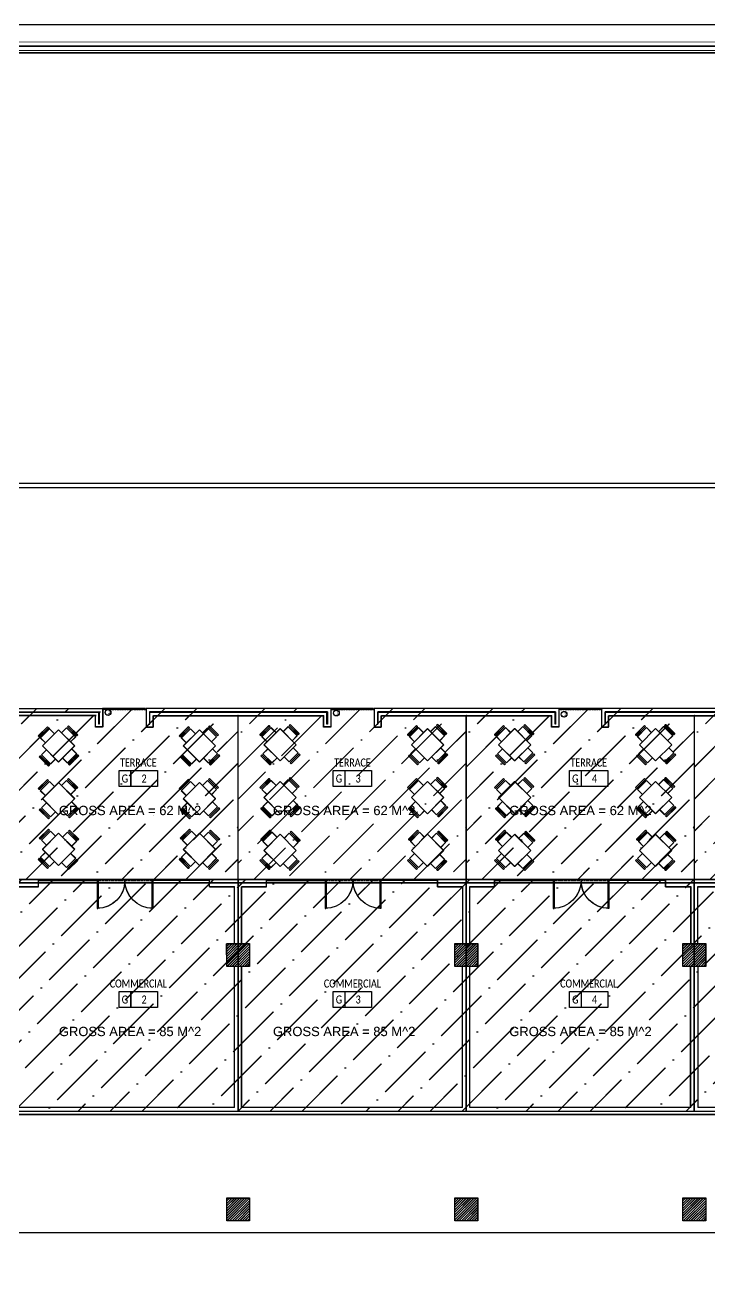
# Model space of a CAD drawing. Header units: inches. Extents: x 4821 to 127877, y 58012 to 433683.
# Drawn here: x 47587 to 71587, y 292006 to 335664 of the extents above; entities that cross this region are included whole.
import ezdxf
from ezdxf.enums import TextEntityAlignment as Align

# ---------------------------------------------------------------- set-up
doc = ezdxf.new("R2010")
doc.units = ezdxf.units.IN
doc.header["$MEASUREMENT"] = 0
for name, pattern in [('A-001 Layout$0$HIDDEN', [0.375, 0.25, -0.125]), ('DASHED2', [9.525, 6.35, -3.175]), ('HIDDEN', [9.525, 6.35, -3.175])]:
    doc.linetypes.add(name, pattern=pattern)
for name, color, linetype in [('A-001 Layout$0$A-FLOR-OVHD', 8, 'A-001 Layout$0$HIDDEN'), ('A-001 Layout$0$A-GLAZ', 142, 'Continuous'), ('A-101 Plans Building C$0$A-001 Layout$0$A-WAL-LOW', 41, 'Continuous'), ('A-ANNO-ROOM', 130, 'Continuous'), ('A-ANNO-SYMB', 130, 'Continuous'), ('A-FURN-FREE', 10, 'Continuous'), ('A-LIN-10', 8, 'Continuous'), ('A-LIN-20', 20, 'Continuous'), ('A-STP', 11, 'Continuous'), ('A-STP-HID', 191, 'HIDDEN'), ('A-TXT-25', 1, 'Continuous'), ('A-WAL-CMU', 7, 'Continuous'), ('A-WALL', 53, 'Continuous'), ('Cloums$0$A-COL-HAT', 8, 'Continuous'), ('Cloums$0$A-COL-RFC', 210, 'Continuous'), ('ELECTRICAL', 4, 'Continuous'), ('FUR', 42, 'Continuous')]:
    doc.layers.add(name, color=color, linetype=linetype)
doc.styles.get("Standard").update_dxf_attribs({"font": 'arial.ttf'})
doc.styles.add('T25-25', font='calibri.ttf', dxfattribs={"width": 0.8, "height": 62.5})
doc.styles.add('Xarab', font='xarab.shx')
pattern_1 = [(45, (25232.995, 253296.39), (-44.194174, 44.194174), [])]
pattern_2 = [(45, (25229.595, 253293.41), (-44.194174, 44.194174), [])]

# ---------------------------------------------------------------- blocks, each defined once
blk = doc.blocks.new('A-001 Layout$0$A$C350C273A')
for p, q in [((-1578.5, -0.48), (-1578.5, 778.02)), ((-1578.5, 778.02), (-1556.5, 778.02)), ((-1578.5, -0.48), (-1578.5, 778.02)), ((-1578.5, 778.02), (-1556.5, 778.02)), ((-1578.5, 720.82), (-1556.5, 720.82)), ((-1578.5, 720.82), (-1556.5, 720.82)), ((-1556.5, -0.48), (-1556.5, 778.02)), ((-1556.5, -0.48), (-1556.5, 778.02)), ((-43.5, -0.48), (-43.5, 778.02)), ((-21.5, 778.02), (-43.5, 778.02)), ((-43.5, -0.48), (-43.5, 778.02)), ((-21.5, 778.02), (-43.5, 778.02)), ((-21.5, 720.82), (-43.5, 720.82)), ((-21.5, 720.82), (-43.5, 720.82)), ((-21.5, -0.48), (-21.5, 778.02)), ((-21.5, -0.48), (-21.5, 778.02)), ((-1578.5, 43.52), (-1556.5, 43.52)), ((-1578.5, 43.52), (-1556.5, 43.52)), ((-21.5, 43.52), (-43.5, 43.52)), ((-21.5, 43.52), (-43.5, 43.52)), ((-1595, -0.48), (-1600, -0.48)), ((-1595, -0.48), (-1600, -0.48)), ((-1595, -30.48), (-1600, -30.48)), ((-1595, -30.48), (-1600, -30.48)), ((-1578.5, -0.48), (-1595, -0.48)), ((-1595, -0.48), (-1595, -30.48)), ((-1578.5, -0.48), (-1595, -0.48)), ((-1595, -0.48), (-1595, -30.48)), ((-1595, -30.48), (-1567.5, -30.48)), ((-1578.5, -0.48), (-1556.5, -0.48)), ((-1578.5, -0.48), (-1556.5, -0.48)), ((-1578.5, -22.48), (-1578.5, -0.48)), ((-1578.5, -22.48), (-1578.5, -0.48)), ((-1567.5, -22.48), (-1578.5, -22.48)), ((-1567.5, -22.48), (-1578.5, -22.48)), ((-1567.5, -30.48), (-1567.5, -22.48)), ((-1567.5, -30.48), (-1567.5, -22.48)), ((-21.5, -0.48), (-43.5, -0.48)), ((-21.5, -0.48), (-43.5, -0.48)), ((-32.5, -30.48), (-32.5, -22.48)), ((-32.5, -22.48), (-21.5, -22.48)), ((-32.5, -30.48), (-32.5, -22.48)), ((-32.5, -22.48), (-21.5, -22.48)), ((-5, -30.48), (-32.5, -30.48)), ((-21.5, -0.48), (-5, -0.48)), ((-21.5, -22.48), (-21.5, -0.48)), ((-21.5, -0.48), (-5, -0.48)), ((-21.5, -22.48), (-21.5, -0.48)), ((-5, -0.48), (-5, -30.48)), ((-5, -0.48), (0, -0.48)), ((-5, -0.48), (-5, -30.48)), ((-5, -0.48), (0, -0.48)), ((-5, -30.48), (0, -30.48)), ((-5, -30.48), (0, -30.48))]:
    blk.add_line(p, q)
for centre, start, end in [((-1578.5, -0.48), 0, 90), ((-21.5, -0.48), 90, 180)]:
    blk.add_arc(centre, 778.5, start, end)
blk = doc.blocks.new('A$C75022559')
at = {"layer": 'A-FURN-FREE', "ltscale": 3}
for p, q in [((0.55, 1.55), (0.55, 1.5)), ((1, 1.55), (0.55, 1.55)), ((0.55, 1.5), (1, 1.5)), ((0.55, 1.45), (0.55, 1.2)), ((1, 1.45), (0.55, 1.45)), ((1, 1.5), (1, 1.55)), ((1, 1.2), (1, 1.45)), ((0.05, 1), (0.05, 0.55)), ((0.1, 1), (0.05, 1)), ((0.1, 0.55), (0.1, 1)), ((0.15, 1), (0.15, 0.55)), ((0.4, 1), (0.15, 1)), ((0.4, 1.2), (0.4, 0.4)), ((1.2, 1.2), (0.4, 1.2)), ((1.2, 0.4), (1.2, 1.2)), ((1.45, 1.05), (1.2, 1.05)), ((1.45, 0.6), (1.45, 1.05)), ((1.5, 1.05), (1.5, 0.6)), ((1.55, 1.05), (1.5, 1.05)), ((1.55, 0.6), (1.55, 1.05)), ((0.05, 0.55), (0.1, 0.55)), ((0.15, 0.55), (0.4, 0.55)), ((1.2, 0.6), (1.45, 0.6)), ((1.5, 0.6), (1.55, 0.6)), ((0.4, 0.4), (1.2, 0.4)), ((0.6, 0.4), (0.6, 0.15)), ((0.6, 0.15), (1.05, 0.15)), ((1.05, 0.1), (0.6, 0.1)), ((0.6, 0.1), (0.6, 0.05)), ((0.6, 0.05), (1.05, 0.05)), ((1.05, 0.15), (1.05, 0.4)), ((1.05, 0.05), (1.05, 0.1))]:
    blk.add_line(p, q, dxfattribs=at)
blk = doc.blocks.new('BANDA-MOATAZ')
at = {"color": 10}
blk.add_lwpolyline([(0, 0), (0, 40500), (-57155, 40500), (-57155, 0)], close=True, dxfattribs=at)
at = {"const_width": 17.5}
for points in [[(-350, 350), (-350, 40150), (-56805, 40150), (-56805, 350)], [(-525, 5112), (-525, 39975), (-56630, 39975), (-56630, 5112)]]:
    blk.add_lwpolyline(points, close=True, dxfattribs=at)
at = {"color": 131}
blk.add_lwpolyline([(-438, 438), (-438, 40062), (-56718, 40062), (-56718, 438)], close=True, dxfattribs=at)
at = {"layer": 'ELECTRICAL', "color": 131}
blk.add_lwpolyline([(-575, 5162), (-575, 39925), (-56580, 39925), (-56580, 5162)], close=True, dxfattribs=at)
blk = doc.blocks.new('*U9')
blk.add_lwpolyline([(-600, 250), (600, 250), (600, -250), (-600, -250)], close=True)
blk.add_lwpolyline([(-240, 250), (-240, -250)])
at = {"style": 'T25-25', "width": 0.8}
for tag, p in [('Room_Name', (0, 500)), ('FLOOR-LEVEL', (-420, 0)), ('ROOM_ID', (180, 0))]:
    blk.add_attdef(tag, text='', height=250, dxfattribs=at).set_placement(p, align=Align.MIDDLE_CENTER)

msp = doc.modelspace()

# ---------------------------------------------------------------- hatches: boundary and pattern name
at = {"layer": 'A-WALL'}
h = msp.add_hatch(dxfattribs=at)
h.set_pattern_fill('ANSI36', color=5, scale=250)
h.set_pattern_definition([(45, (-439437.84, -274548.3), (420.9495, 1543.4815), [1984.375, -396.875, 0, -396.875])])
h.paths.add_polyline_path([(55069.7, 311673.9), (47069.7, 311673.9), (47069.7, 305675.2), (55069.7, 305675.2)])
h = msp.add_hatch(dxfattribs=at)
h.set_pattern_fill('ANSI36', color=5, scale=250)
h.set_pattern_definition([(45, (-439434.44, -274545.3), (420.9495, 1543.4815), [1984.375, -396.875, 0, -396.875])])
h.paths.add_polyline_path([(55073.1, 311676.9), (47073.1, 311676.9), (47073.1, 305678.2), (55073.1, 305678.2)])
h = msp.add_hatch(dxfattribs=at)
h.set_pattern_fill('ANSI36', color=5, scale=250)
h.set_pattern_definition([(45, (-431437.84, -274548.3), (420.9495, 1543.4815), [1984.375, -396.875, 0, -396.875])])
h.paths.add_polyline_path([(63069.7, 311673.9), (55069.7, 311673.9), (55069.7, 305675.2), (63069.7, 305675.2)])
h = msp.add_hatch(dxfattribs=at)
h.set_pattern_fill('ANSI36', color=5, scale=250)
h.set_pattern_definition([(45, (-431434.44, -274545.3), (420.9495, 1543.4815), [1984.375, -396.875, 0, -396.875])])
h.paths.add_polyline_path([(63073.1, 311676.9), (55073.1, 311676.9), (55073.1, 305678.2), (63073.1, 305678.2)])
h = msp.add_hatch(dxfattribs=at)
h.set_pattern_fill('ANSI36', color=5, scale=250)
h.set_pattern_definition([(45, (-423443.84, -274548.34), (420.9495, 1543.4815), [1984.375, -396.875, 0, -396.875])])
h.paths.add_polyline_path([(71063.7, 311673.9), (63063.7, 311673.9), (63063.7, 305675.2), (71063.7, 305675.2)])
h = msp.add_hatch(dxfattribs=at)
h.set_pattern_fill('ANSI36', color=5, scale=250)
h.set_pattern_definition([(45, (-423440.44, -274545.36), (420.9495, 1543.4815), [1984.375, -396.875, 0, -396.875])])
h.paths.add_polyline_path([(71067.1, 311676.9), (63067.1, 311676.9), (63067.1, 305678.2), (71067.1, 305678.2)])
h = msp.add_hatch(dxfattribs=at)
h.set_pattern_fill('ANSI36', color=5, scale=250)
h.set_pattern_definition([(45, (-415439.6, -274548.3), (420.9495, 1543.4815), [1984.375, -396.875, 0, -396.875])])
h.paths.add_polyline_path([(79067.9, 311673.9), (71067.9, 311673.9), (71067.9, 305675.2), (79067.9, 305675.2)])
h = msp.add_hatch(dxfattribs=at)
h.set_pattern_fill('ANSI36', color=5, scale=250)
h.set_pattern_definition([(45, (-415436.2, -274545.3), (420.9495, 1543.4815), [1984.375, -396.875, 0, -396.875])])
h.paths.add_polyline_path([(79071.3, 311676.9), (71071.3, 311676.9), (71071.3, 305678.2), (79071.3, 305678.2)])
h = msp.add_hatch(dxfattribs=at)
h.set_pattern_fill('ANSI36', color=1, scale=250)
h.set_pattern_definition([(45, (-447437.9, -274548.3), (420.9495, 1543.4815), [1984.375, -396.875, 0, -396.875])])
h.paths.add_polyline_path([(87063.8, 305675.2), (79063.8, 305675.2), (79063.8, 297550.2), (87063.8, 297550.2)])
h.paths.add_polyline_path([(79063.8, 305675.2), (71063.8, 305675.2), (71063.8, 297550.2), (79063.8, 297550.2)])
h.paths.add_polyline_path([(71063.8, 305675.2), (63063.7, 305675.2), (63063.7, 297550.2), (71063.8, 297550.2)])
h.paths.add_polyline_path([(63063.7, 305675.2), (55063.7, 305675.2), (55063.7, 297550.2), (63063.7, 297550.2)])
h.paths.add_polyline_path([(55063.7, 305675.2), (47063.7, 305675.2), (47063.7, 297550.2), (55063.7, 297550.2)])
h.paths.add_polyline_path([(47063.7, 305675.2), (39063.6, 305675.2), (39063.6, 297550.2), (47063.7, 297550.2)])
h = msp.add_hatch(dxfattribs=at)
h.set_pattern_fill('ANSI36', color=1, scale=250)
h.set_pattern_definition([(45, (-447434.5, -274545.3), (420.9495, 1543.4815), [1984.375, -396.875, 0, -396.875])])
h.paths.add_polyline_path([(87067.2, 305678.2), (79067.2, 305678.2), (79067.2, 297553.2), (87067.2, 297553.2)])
h.paths.add_polyline_path([(79067.2, 305678.2), (71067.2, 305678.2), (71067.2, 297553.2), (79067.2, 297553.2)])
h.paths.add_polyline_path([(71067.2, 305678.2), (63067.1, 305678.2), (63067.1, 297553.2), (71067.2, 297553.2)])
h.paths.add_polyline_path([(63067.1, 305678.2), (55067.1, 305678.2), (55067.1, 297553.2), (63067.1, 297553.2)])
h.paths.add_polyline_path([(55067.1, 305678.2), (47067.1, 305678.2), (47067.1, 297553.2), (55067.1, 297553.2)])
h.paths.add_polyline_path([(47067.1, 305678.2), (39067, 305678.2), (39067, 297553.2), (47067.1, 297553.2)])
at = {"layer": 'Cloums$0$A-COL-HAT'}
h = msp.add_hatch(dxfattribs=at)
h.set_pattern_fill('ANSI31', color=256, scale=500)
h.set_pattern_definition(pattern_2)
h.paths.add_polyline_path([(55466, 302625.2), (54666, 302625.2), (54666, 303425.2), (55466, 303425.2)])
h = msp.add_hatch(dxfattribs=at)
h.set_pattern_fill('ANSI31', color=256, scale=500)
h.set_pattern_definition(pattern_1)
h.paths.add_polyline_path([(55469.4, 302628.2), (54669.4, 302628.2), (54669.4, 303428.2), (55469.4, 303428.2)])
h = msp.add_hatch(dxfattribs=at)
h.set_pattern_fill('ANSI31', color=256, scale=500)
h.set_pattern_definition(pattern_2)
h.paths.add_polyline_path([(62665.5, 303425.2), (63465.5, 303425.2), (63465.5, 302625.2), (62665.5, 302625.2)])
h = msp.add_hatch(dxfattribs=at)
h.set_pattern_fill('ANSI31', color=256, scale=500)
h.set_pattern_definition(pattern_1)
h.paths.add_polyline_path([(62668.9, 303428.2), (63468.9, 303428.2), (63468.9, 302628.2), (62668.9, 302628.2)])
h = msp.add_hatch(dxfattribs=at)
h.set_pattern_fill('ANSI31', color=256, scale=500)
h.set_pattern_definition(pattern_2)
h.paths.add_polyline_path([(71466, 302625.2), (70666, 302625.2), (70666, 303425.2), (71466, 303425.2)])
h = msp.add_hatch(dxfattribs=at)
h.set_pattern_fill('ANSI31', color=256, scale=500)
h.set_pattern_definition(pattern_1)
h.paths.add_polyline_path([(71469.4, 302628.2), (70669.4, 302628.2), (70669.4, 303428.2), (71469.4, 303428.2)])
h = msp.add_hatch(dxfattribs=at)
h.set_pattern_fill('ANSI31', color=256, scale=500)
h.set_pattern_definition(pattern_2)
h.paths.add_polyline_path([(55466.5, 293700.2), (54666.5, 293700.2), (54666.5, 294500.2), (55466.5, 294500.2)])
h = msp.add_hatch(dxfattribs=at)
h.set_pattern_fill('ANSI31', color=256, scale=500)
h.set_pattern_definition(pattern_1)
h.paths.add_polyline_path([(55469.9, 293703.2), (54669.9, 293703.2), (54669.9, 294503.2), (55469.9, 294503.2)])
h = msp.add_hatch(dxfattribs=at)
h.set_pattern_fill('ANSI31', color=256, scale=500)
h.set_pattern_definition(pattern_2)
h.paths.add_polyline_path([(63466, 293700.2), (62666, 293700.2), (62666, 294500.2), (63466, 294500.2)])
h = msp.add_hatch(dxfattribs=at)
h.set_pattern_fill('ANSI31', color=256, scale=500)
h.set_pattern_definition(pattern_1)
h.paths.add_polyline_path([(63469.4, 293703.2), (62669.4, 293703.2), (62669.4, 294503.2), (63469.4, 294503.2)])
h = msp.add_hatch(dxfattribs=at)
h.set_pattern_fill('ANSI31', color=256, scale=500)
h.set_pattern_definition(pattern_2)
h.paths.add_polyline_path([(71466.5, 293700.2), (70666.5, 293700.2), (70666.5, 294500.2), (71466.5, 294500.2)])
h = msp.add_hatch(dxfattribs=at)
h.set_pattern_fill('ANSI31', color=256, scale=500)
h.set_pattern_definition(pattern_1)
h.paths.add_polyline_path([(71469.9, 293703.2), (70669.9, 293703.2), (70669.9, 294503.2), (71469.9, 294503.2)])

# ---------------------------------------------------------------- linework, layer by layer
at = {"layer": 'A-001 Layout$0$A-FLOR-OVHD'}
for p, q in [((50127.3, 305637.7, 0), (52073.5, 305637.7, 0)), ((50130.7, 305640.7, 0), (52076.9, 305640.7, 0)), ((52059.8, 305675.2, 0), (50141, 305675.2, 0)), ((52063.2, 305678.2, 0), (50144.4, 305678.2, 0)), ((52100.4, 305675.2, 0), (52094.1, 305675.2, 0)), ((52094.1, 305637.7, 0), (52097.6, 305637.7, 0)), ((52103.8, 305678.2, 0), (52097.5, 305678.2, 0)), ((52097.5, 305640.7, 0), (52101, 305640.7, 0)), ((58127.3, 305637.7, 0), (60073.5, 305637.7, 0)), ((58130.7, 305640.7, 0), (60076.9, 305640.7, 0)), ((60059.8, 305675.2, 0), (58141, 305675.2, 0)), ((60063.2, 305678.2, 0), (58144.4, 305678.2, 0)), ((60100.4, 305675.2, 0), (60094.1, 305675.2, 0)), ((60094.1, 305637.7, 0), (60097.6, 305637.7, 0)), ((60103.8, 305678.2, 0), (60097.5, 305678.2, 0)), ((60097.5, 305640.7, 0), (60101, 305640.7, 0)), ((66127.3, 305637.7, 0), (68073.5, 305637.7, 0)), ((66130.7, 305640.7, 0), (68076.9, 305640.7, 0)), ((68059.8, 305675.2, 0), (66141, 305675.2, 0)), ((68063.2, 305678.2, 0), (66144.4, 305678.2, 0)), ((68100.4, 305675.2, 0), (68094.1, 305675.2, 0)), ((68094.1, 305637.7, 0), (68097.6, 305637.7, 0)), ((68103.8, 305678.2, 0), (68097.5, 305678.2, 0)), ((68097.5, 305640.7, 0), (68101, 305640.7, 0))]:
    msp.add_line(p, q, dxfattribs=at)
at = {"layer": 'A-001 Layout$0$A-GLAZ'}
for p, q in [((48064.5, 305675.2, 0), (50100.4, 305675.2, 0)), ((48064.5, 305663.2, 0), (50106.6, 305663.2, 0)), ((48064.5, 305637.7, 0), (50100.4, 305637.7, 0)), ((48067.9, 305678.2, 0), (50103.8, 305678.2, 0)), ((48067.9, 305666.2, 0), (50110, 305666.2, 0)), ((48067.9, 305640.7, 0), (50103.8, 305640.7, 0)), ((54064.5, 305675.2, 0), (52097.3, 305675.2, 0)), ((54064.5, 305663.2, 0), (52097.3, 305663.2, 0)), ((54064.5, 305637.7, 0), (52097.3, 305637.7, 0)), ((54067.9, 305678.2, 0), (52100.7, 305678.2, 0)), ((54067.9, 305666.2, 0), (52100.7, 305666.2, 0)), ((54067.9, 305640.7, 0), (52100.7, 305640.7, 0)), ((56062.8, 305675.2, 0), (58100.4, 305675.2, 0)), ((56062.8, 305663.2, 0), (58106.6, 305663.2, 0)), ((56062.8, 305637.7, 0), (58100.4, 305637.7, 0)), ((56066.2, 305678.2, 0), (58103.8, 305678.2, 0)), ((56066.2, 305666.2, 0), (58110, 305666.2, 0)), ((56066.2, 305640.7, 0), (58103.8, 305640.7, 0)), ((62064.5, 305675.2, 0), (60097.3, 305675.2, 0)), ((62064.5, 305663.2, 0), (60097.3, 305663.2, 0)), ((62064.5, 305637.7, 0), (60097.3, 305637.7, 0)), ((62067.9, 305678.2, 0), (60100.7, 305678.2, 0)), ((62067.9, 305666.2, 0), (60100.7, 305666.2, 0)), ((62067.9, 305640.7, 0), (60100.7, 305640.7, 0)), ((64062.8, 305675.2, 0), (66100.4, 305675.2, 0)), ((64062.8, 305663.2, 0), (66106.6, 305663.2, 0)), ((64062.8, 305637.7, 0), (66100.4, 305637.7, 0)), ((64066.2, 305678.2, 0), (66103.8, 305678.2, 0)), ((64066.2, 305666.2, 0), (66110, 305666.2, 0)), ((64066.2, 305640.7, 0), (66103.8, 305640.7, 0)), ((70062.8, 305675.2, 0), (68097.3, 305675.2, 0)), ((70062.8, 305663.2, 0), (68097.3, 305663.2, 0)), ((70062.8, 305637.7, 0), (68097.3, 305637.7, 0)), ((70066.2, 305678.2, 0), (68100.7, 305678.2, 0)), ((70066.2, 305666.2, 0), (68100.7, 305666.2, 0)), ((70066.2, 305640.7, 0), (68100.7, 305640.7, 0))]:
    msp.add_line(p, q, dxfattribs=at)
for points, elevation in [([(43984.3, 311553.9), (50218.9, 311553.9), (50218.9, 311543.9), (43994.3, 311543.9)], 0.5), ([(43987.7, 311556.9), (50222.3, 311556.9), (50222.3, 311546.9), (43997.7, 311546.9)], 0.5), ([(50193.7, 311555.2), (50193.7, 311127), (50183.7, 311127), (50183.7, 311545.2)], 0), ([(50197.1, 311558.2), (50197.1, 311130), (50187.1, 311130), (50187.1, 311548.2)], 0), ([(58193.7, 311555.2), (51958.9, 311555.2), (51958.9, 311545.2), (58183.7, 311545.2)], -0.5), ([(51958.9, 311555.2), (51958.9, 311127), (51968.9, 311127), (51968.9, 311545.2)], -0.5), ([(58197.1, 311558.2), (51962.3, 311558.2), (51962.3, 311548.2), (58187.1, 311548.2)], -0.5), ([(51962.3, 311558.2), (51962.3, 311130), (51972.3, 311130), (51972.3, 311548.2)], -0.5), ([(58193.7, 311555.2), (58193.7, 311127), (58183.7, 311127), (58183.7, 311545.2)], -0.5), ([(58197.1, 311558.2), (58197.1, 311130), (58187.1, 311130), (58187.1, 311548.2)], -0.5), ([(66193.7, 311553.9), (59959, 311553.9), (59959, 311543.9), (66183.7, 311543.9)], -0.9), ([(59959, 311553.9), (59959, 311125.7), (59969, 311125.7), (59969, 311543.9)], -0.9), ([(66197.1, 311556.9), (59962.4, 311556.9), (59962.4, 311546.9), (66187.1, 311546.9)], -0.9), ([(59962.4, 311556.9), (59962.4, 311128.7), (59972.4, 311128.7), (59972.4, 311546.9)], -0.9), ([(66193.7, 311553.9), (66193.7, 311125.7), (66183.7, 311125.7), (66183.7, 311543.9)], -0.9), ([(66197.1, 311556.9), (66197.1, 311128.7), (66187.1, 311128.7), (66187.1, 311546.9)], -0.9), ([(67933.8, 311553.9), (67933.7, 311125.7), (67943.7, 311125.7), (67943.8, 311543.9)], -0.5), ([(74168.4, 311553.9), (67933.8, 311553.9), (67933.8, 311543.9), (74158.4, 311543.9)], -0.5), ([(67937.2, 311556.9), (67937.1, 311128.7), (67947.1, 311128.7), (67947.2, 311546.9)], -0.5), ([(74171.8, 311556.9), (67937.2, 311556.9), (67937.2, 311546.9), (74161.8, 311546.9)], -0.5)]:
    msp.add_lwpolyline(points, dxfattribs=dict(at, elevation=elevation))
at = {"layer": 'A-001 Layout$0$A-GLAZ', "elevation": 0}
for points in [[(55057.7, 305675.2), (55069.7, 305675.2), (55069.7, 311424), (55057.7, 311424)], [(55061.1, 305678.2), (55073.1, 305678.2), (55073.1, 311426.9), (55061.1, 311426.9)], [(63057.7, 305675.2), (63069.7, 305675.2), (63069.7, 311424), (63057.7, 311424)], [(63061.1, 305678.2), (63073.1, 305678.2), (63073.1, 311426.9), (63061.1, 311426.9)], [(71057.7, 305675.2), (71069.7, 305675.2), (71069.7, 311424), (71057.7, 311424)], [(71061.1, 305678.2), (71073.1, 305678.2), (71073.1, 311426.9), (71061.1, 311426.9)]]:
    msp.add_lwpolyline(points, close=True, dxfattribs=at)
at = {"layer": 'A-101 Plans Building C$0$A-001 Layout$0$A-WAL-LOW'}
for points, elevation in [([(43864.2, 311673.9), (50339, 311673.9)], 0.9), ([(43867.6, 311676.9), (50342.4, 311676.9)], 0.9), ([(50088.9, 311423.9), (44114.3, 311423.9)], 0.9), ([(50092.3, 311426.9), (44117.7, 311426.9)], 0.9), ([(50313.7, 311675.2), (50313.7, 311027), (50063.7, 311027), (50063.7, 311425.2)], 0.5), ([(50317.1, 311678.2), (50317.1, 311030), (50067.1, 311030), (50067.1, 311428.2)], 0.5), ([(58313.8, 311675.2), (51838.8, 311675.2)], 0), ([(51838.8, 311675.2), (51838.9, 311027), (52088.9, 311027), (52088.9, 311425.2)], 0), ([(51838.8, 311635.2), (51838.8, 311635.2)], 0), ([(58317.2, 311678.2), (51842.2, 311678.2)], 0), ([(51842.2, 311678.2), (51842.3, 311030), (52092.3, 311030), (52092.3, 311428.2)], 0), ([(51842.2, 311638.2), (51842.2, 311638.2)], 0), ([(52088.9, 311425.2), (58063.7, 311425.2)], 0), ([(52092.3, 311428.2), (58067.1, 311428.2)], 0), ([(58313.8, 311675.2), (58313.7, 311027), (58063.7, 311027), (58063.7, 311425.2)], 0), ([(58317.2, 311678.2), (58317.1, 311030), (58067.1, 311030), (58067.1, 311428.2)], 0), ([(66313.8, 311673.9), (59838.9, 311673.9)], -0.5), ([(59838.9, 311673.9), (59839, 311025.7), (60089, 311025.7), (60089, 311423.9)], -0.5), ([(59838.9, 311633.9), (59838.9, 311633.9)], -0.5), ([(66317.2, 311676.9), (59842.3, 311676.9)], -0.5), ([(59842.3, 311676.9), (59842.4, 311028.7), (60092.4, 311028.7), (60092.4, 311426.9)], -0.5), ([(59842.3, 311636.9), (59842.3, 311636.9)], -0.5), ([(60089, 311423.9), (66063.7, 311423.9)], -0.5), ([(60092.4, 311426.9), (66067.1, 311426.9)], -0.5), ([(66313.8, 311673.9), (66313.7, 311025.7), (66063.7, 311025.7), (66063.7, 311423.9)], -0.5), ([(66317.2, 311676.9), (66317.1, 311028.7), (66067.1, 311028.7), (66067.1, 311426.9)], -0.5), ([(74288.5, 311673.9), (67813.7, 311673.9)], 0), ([(67813.7, 311673.9), (67813.7, 311025.7), (68063.7, 311025.7), (68063.8, 311423.9)], 0), ([(74291.9, 311676.9), (67817.1, 311676.9)], 0), ([(67817.1, 311676.9), (67817.1, 311028.7), (68067.1, 311028.7), (68067.2, 311426.9)], 0), ([(67838.9, 311633.9), (67838.9, 311633.9)], -0.9), ([(67842.3, 311636.9), (67842.3, 311636.9)], -0.9), ([(68063.8, 311423.9), (74038.4, 311423.9)], 0), ([(68067.2, 311426.9), (74041.8, 311426.9)], 0)]:
    msp.add_lwpolyline(points, dxfattribs=dict(at, elevation=elevation))
at = {"layer": 'A-LIN-10', "linetype": 'DASHED2', "ltscale": 0.1}
for p, q in [((87063, 305555.2), (39053.1, 305555.2)), ((87066.4, 305558.2), (39056.5, 305558.2)), ((87053, 305545.2), (39063.1, 305545.2)), ((87056.4, 305548.1), (39066.5, 305548.2))]:
    msp.add_line(p, q, dxfattribs=at)
for points in [[(26468, 319584.4), (79865.5, 319582.4)], [(26471.4, 319587.4), (79868.9, 319585.4)], [(26468, 319434.4), (80125.6, 319432)], [(26471.4, 319437.4), (80129, 319435)], [(87183.9, 303083.3), (87184, 305675.2), (38932.1, 305675.2)], [(87187.3, 303086.3), (87187.4, 305678.2), (38935.5, 305678.1)]]:
    msp.add_lwpolyline(points, dxfattribs=at)
at = {"layer": 'A-LIN-20', "color": 1}
for centre in [(50502.2, 311536.2), (50505.6, 311539.2), (58510.2, 311515.9), (58513.6, 311518.9), (66498.2, 311472.4), (66501.6, 311475.4)]:
    msp.add_circle(centre, 100, dxfattribs=at)
at = {"layer": 'A-STP', "ltscale": 0.2}
for p, q in [((51813.6, 311675.2, 0), (50313.7, 311675.2, 0)), ((51817, 311678.2, 0), (50317.1, 311678.2, 0)), ((59813.7, 311675.2, 0), (58313.8, 311675.2, 0)), ((59817.1, 311678.2, 0), (58317.2, 311678.2, 0)), ((67813.7, 311673.9, 0), (66313.8, 311673.9, 0)), ((67817.1, 311676.9, 0), (66317.2, 311676.9, 0))]:
    msp.add_line(p, q, dxfattribs=at)
at = {"layer": 'A-STP-HID', "ltscale": 0.2}
for p, q in [((51813.6, 311635.2, 0), (50313.7, 311635.2, 0)), ((51817, 311638.2, 0), (50317.1, 311638.2, 0)), ((59813.7, 311635.2, 0), (58313.8, 311635.2, 0)), ((59817.1, 311638.2, 0), (58317.2, 311638.2, 0)), ((67813.7, 311633.9, 0), (66313.8, 311633.9, 0)), ((67817.1, 311636.9, 0), (66317.2, 311636.9, 0))]:
    msp.add_line(p, q, dxfattribs=at)
at = {"layer": 'A-WAL-CMU', "linetype": 'ByBlock'}
for p, q in [((48064.5, 305425.2), (48064.5, 305675.2)), ((48067.9, 305428.2), (48067.9, 305678.2)), ((54064.5, 305425.2), (54064.5, 305675.2)), ((54067.9, 305428.2), (54067.9, 305678.2)), ((56062.8, 305425.2), (56062.8, 305675.2)), ((56066.2, 305428.2), (56066.2, 305678.2)), ((62064.5, 305425.2), (62064.5, 305675.2)), ((62067.9, 305428.2), (62067.9, 305678.2)), ((64062.8, 305425.2), (64062.8, 305675.2)), ((64066.2, 305428.2), (64066.2, 305678.2)), ((70062.8, 305425.2), (70062.8, 305675.2)), ((70066.2, 305428.2), (70066.2, 305678.2)), ((47188.7, 305425.2), (48064.5, 305425.2)), ((47192.1, 305428.2), (48067.9, 305428.2)), ((54064.5, 305425.2), (54938.7, 305425.2)), ((54067.9, 305428.2), (54942.1, 305428.2)), ((55188.7, 305425.2), (56062.8, 305425.2)), ((55192.1, 305428.2), (56066.2, 305428.2)), ((70062.8, 305425.2), (70938.7, 305425.2)), ((70066.2, 305428.2), (70942.1, 305428.2)), ((70938.7, 305425.2), (70938.7, 303425.2)), ((70942.1, 305428.2), (70942.1, 303428.2)), ((71188.7, 303425.2), (71188.7, 305425.2)), ((71188.7, 305425.2), (72061, 305425.2)), ((71192.1, 303428.2), (71192.1, 305428.2)), ((71192.1, 305428.2), (72064.4, 305428.2))]:
    msp.add_line(p, q, dxfattribs=at)
at = {"layer": 'A-WAL-CMU'}
for p, q in [((54938.7, 303425.2), (54938.7, 305425.2)), ((54942.1, 303428.2), (54942.1, 305428.2)), ((55188.7, 303425.2), (55188.7, 305425.2)), ((55192.1, 303428.2), (55192.1, 305428.2)), ((54666, 302625.2), (54663.7, 303425.2)), ((54663.7, 303425.2), (54938.7, 303425.2)), ((54669.4, 302628.2), (54667.1, 303428.2)), ((54667.1, 303428.2), (54942.1, 303428.2)), ((55188.7, 303425.2), (55463.7, 303425.2)), ((55192.1, 303428.2), (55467.1, 303428.2)), ((55463.7, 303425.2), (55463.7, 302625.2)), ((55467.1, 303428.2), (55467.1, 302628.2)), ((62665.5, 302625.2), (62663.2, 303425.2)), ((62663.2, 303425.2), (62938.2, 303425.2)), ((62668.9, 302628.2), (62666.6, 303428.2)), ((62666.6, 303428.2), (62941.6, 303428.2)), ((63188.2, 303425.2), (63463.2, 303425.2)), ((63191.6, 303428.2), (63466.6, 303428.2)), ((63463.2, 303425.2), (63463.2, 302625.2)), ((63466.6, 303428.2), (63466.6, 302628.2)), ((70666, 302625.2), (70663.7, 303425.2)), ((70663.7, 303425.2), (70938.7, 303425.2)), ((70669.4, 302628.2), (70667.1, 303428.2)), ((70667.1, 303428.2), (70942.1, 303428.2)), ((71188.7, 303425.2), (71463.7, 303425.2)), ((71192.1, 303428.2), (71467.1, 303428.2)), ((71463.7, 303425.2), (71463.7, 302625.2)), ((71467.1, 303428.2), (71467.1, 302628.2)), ((54938.7, 302625.2), (54666, 302625.2)), ((54942.1, 302628.2), (54669.4, 302628.2)), ((54938.7, 297675.2), (54938.7, 302625.2)), ((54942.1, 297678.2), (54942.1, 302628.2)), ((55188.7, 297675.2), (55188.7, 302625.2)), ((55463.7, 302625.2), (55188.7, 302625.2)), ((55192.1, 297678.2), (55192.1, 302628.2)), ((55467.1, 302628.2), (55192.1, 302628.2)), ((62938.7, 302625.2), (62665.5, 302625.2)), ((62942.1, 302628.2), (62668.9, 302628.2)), ((62938.7, 297675.2), (62938.7, 302625.2)), ((62942.1, 297678.2), (62942.1, 302628.2)), ((63188.7, 297675.2), (63188.7, 302625.2)), ((63463.2, 302625.2), (63188.7, 302625.2)), ((63192.1, 297678.2), (63192.1, 302628.2)), ((63466.6, 302628.2), (63192.1, 302628.2)), ((70938.7, 302625.2), (70666, 302625.2)), ((70942.1, 302628.2), (70669.4, 302628.2)), ((70938.7, 297675.2), (70938.7, 302625.2)), ((70942.1, 297678.2), (70942.1, 302628.2)), ((71463.7, 302625.2), (71188.7, 302625.2)), ((71188.7, 302625.2), (71188.7, 297675.2)), ((71467.1, 302628.2), (71192.1, 302628.2)), ((71192.1, 302628.2), (71192.1, 297678.2)), ((54938.7, 297675.2), (47188.7, 297675.2)), ((54942.1, 297678.2), (47192.1, 297678.2)), ((62938.8, 297675.2), (55188.7, 297675.2)), ((62942.2, 297678.2), (55192.1, 297678.2)), ((70938.7, 297675.2), (63188.8, 297675.2)), ((70942.1, 297678.2), (63192.2, 297678.2)), ((78938.7, 297675.2), (71188.7, 297675.2)), ((78942.1, 297678.2), (71192.1, 297678.2))]:
    msp.add_line(p, q, dxfattribs=at)
at = {"layer": 'A-WAL-CMU', "linetype": 'ByBlock'}
for points in [[(46066.3, 305675.2), (48064.5, 305675.2)], [(46069.7, 305678.2), (48067.9, 305678.2)], [(54064.5, 305675.2), (56062.8, 305675.2)], [(54067.9, 305678.2), (56066.2, 305678.2)], [(62064.5, 305675.2), (64062.8, 305675.2)], [(62067.9, 305678.2), (64066.2, 305678.2)], [(70062.8, 305675.2), (72061, 305675.2)], [(70066.2, 305678.2), (72064.4, 305678.2)], [(62064.5, 305425.2), (62938.7, 305425.2), (62938.7, 303425.2)], [(62067.9, 305428.2), (62942.1, 305428.2), (62942.1, 303428.2)], [(63188.7, 303425.2), (63188.7, 305425.2), (64062.8, 305425.2)], [(63192.1, 303428.2), (63192.1, 305428.2), (64066.2, 305428.2)]]:
    msp.add_lwpolyline(points, dxfattribs=at)
at = {"layer": 'A-WAL-CMU'}
for points in [[(91713.8, 297425.2), (34413.6, 297425.2), (34413.6, 293275.2)], [(91717.2, 297428.2), (34417, 297428.2), (34417, 293278.2)]]:
    msp.add_lwpolyline(points, dxfattribs=at)
at = {"layer": 'A-WALL', "color": 1}
for p, q in [((114899.2, 293275.2), (8896.8, 293275.2)), ((114902.6, 293278.2), (8900.2, 293278.2))]:
    msp.add_line(p, q, dxfattribs=at)
for points in [[(47063.7, 297550.2), (55063.7, 297550.2), (55063.7, 305675.2), (47063.7, 305675.2)], [(47067.1, 297553.2), (55067.1, 297553.2), (55067.1, 305678.2), (47067.1, 305678.2)], [(55063.7, 297550.2), (63063.7, 297550.2), (63063.7, 305675.2), (55063.7, 305675.2)], [(55067.1, 297553.2), (63067.1, 297553.2), (63067.1, 305678.2), (55067.1, 305678.2)], [(63063.7, 297550.2), (71063.8, 297550.2), (71063.8, 305675.2), (63063.7, 305675.2)], [(63067.1, 297553.2), (71067.2, 297553.2), (71067.2, 305678.2), (63067.1, 305678.2)], [(71063.8, 297550.2), (79063.8, 297550.2), (79063.8, 305675.2), (71063.8, 305675.2)], [(71067.2, 297553.2), (79067.2, 297553.2), (79067.2, 305678.2), (71067.2, 305678.2)]]:
    msp.add_lwpolyline(points, close=True, dxfattribs=at)
at = {"layer": 'Cloums$0$A-COL-RFC', "linetype": 'Continuous'}
for points in [[(55466, 302625.2), (54666, 302625.2), (54666, 303425.2), (55466, 303425.2)], [(55469.4, 302628.2), (54669.4, 302628.2), (54669.4, 303428.2), (55469.4, 303428.2)], [(63465.5, 302625.2), (62665.5, 302625.2), (62665.5, 303425.2), (63465.5, 303425.2)], [(63468.9, 302628.2), (62668.9, 302628.2), (62668.9, 303428.2), (63468.9, 303428.2)], [(71466, 302625.2), (70666, 302625.2), (70666, 303425.2), (71466, 303425.2)], [(71469.4, 302628.2), (70669.4, 302628.2), (70669.4, 303428.2), (71469.4, 303428.2)], [(55466.5, 293700.2), (54666.5, 293700.2), (54666.5, 294500.2), (55466.5, 294500.2)], [(55469.9, 293703.2), (54669.9, 293703.2), (54669.9, 294503.2), (55469.9, 294503.2)], [(63466, 293700.2), (62666, 293700.2), (62666, 294500.2), (63466, 294500.2)], [(63469.4, 293703.2), (62669.4, 293703.2), (62669.4, 294503.2), (63469.4, 294503.2)], [(71466.5, 293700.2), (70666.5, 293700.2), (70666.5, 294500.2), (71466.5, 294500.2)], [(71469.9, 293703.2), (70669.9, 293703.2), (70669.9, 294503.2), (71469.9, 294503.2)]]:
    msp.add_lwpolyline(points, close=True, dxfattribs=at)

# ---------------------------------------------------------------- block references
at = {"xscale": 1.71371471104194, "yscale": 1.71371471104194, "zscale": 1.71371471104194}
for p in [(111196.9, 266255.1), (111200.3, 266258.1)]:
    msp.add_blockref('BANDA-MOATAZ', p, dxfattribs=at)
at = {"layer": 'A-001 Layout$0$A-GLAZ', "xscale": -1.250000000000181, "yscale": 1.250000000000181, "zscale": 1.25000000000018, "rotation": 180}
for p in [(52094.1, 305637.1, 0), (52097.5, 305640.1, 0), (60094.1, 305637.1, 0), (60097.5, 305640.1, 0), (68094.1, 305637.1, 0), (68097.5, 305640.1, 0)]:
    msp.add_blockref('A-001 Layout$0$A$C350C273A', p, dxfattribs=at)
at = {"layer": 'A-ANNO-ROOM', "xscale": 1.1232, "yscale": 1.1232, "zscale": 1.1232}
for p, values in [((51564.1, 309218), {'ROOM_ID': '2', 'Room_Name': 'TERRACE', 'FLOOR-LEVEL': 'G'}), ((51567.5, 309221), {'ROOM_ID': '2', 'Room_Name': 'TERRACE', 'FLOOR-LEVEL': 'G'}), ((59073.2, 309218), {'ROOM_ID': '3', 'Room_Name': 'TERRACE', 'FLOOR-LEVEL': 'G'}), ((59076.6, 309221), {'ROOM_ID': '3', 'Room_Name': 'TERRACE', 'FLOOR-LEVEL': 'G'}), ((67363.1, 309218), {'ROOM_ID': '4', 'Room_Name': 'TERRACE', 'FLOOR-LEVEL': 'G'}), ((67366.5, 309221), {'ROOM_ID': '4', 'Room_Name': 'TERRACE', 'FLOOR-LEVEL': 'G'}), ((51564.1, 301464.1), {'ROOM_ID': '2', 'Room_Name': 'COMMERCIAL', 'FLOOR-LEVEL': 'G'}), ((51567.5, 301467.1), {'ROOM_ID': '2', 'Room_Name': 'COMMERCIAL', 'FLOOR-LEVEL': 'G'}), ((59073.2, 301464.1), {'ROOM_ID': '3', 'Room_Name': 'COMMERCIAL', 'FLOOR-LEVEL': 'G'}), ((59076.6, 301467.1), {'ROOM_ID': '3', 'Room_Name': 'COMMERCIAL', 'FLOOR-LEVEL': 'G'}), ((67363.1, 301464.1), {'ROOM_ID': '4', 'Room_Name': 'COMMERCIAL', 'FLOOR-LEVEL': 'G'}), ((67366.5, 301467.1), {'ROOM_ID': '4', 'Room_Name': 'COMMERCIAL', 'FLOOR-LEVEL': 'G'})]:
    msp.add_blockref('*U9', p, dxfattribs=at).add_auto_attribs(values)
at = {"layer": 'FUR', "zscale": 1000}
for p, xscale, yscale, rotation in [((48764.8, 311495.6, 0.9), 1000, 1000, 225.0000000000001), ((48768.2, 311498.6, 0.9), 1000, 1000, 225.0000000000001), ((53708.8, 311495.6, 0.9), 1000, 1000, 225.0000000000001), ((53712.2, 311498.6, 0.9), 1000, 1000, 225.0000000000001), ((56536.6, 311534.4, 0.9), 1000, 1000, 225.0000000000001), ((56540, 311537.4, 0.9), 1000, 1000, 225.0000000000001), ((61708.9, 311534.4, 0.9), 1000, 1000, 225.0000000000001), ((61712.3, 311537.4, 0.9), 1000, 1000, 225.0000000000001), ((64764.9, 311535.4, 0.5), 1000, 1000, 225.0000000000001), ((64768.3, 311538.4, 0.5), 1000, 1000, 225.0000000000001), ((69708.9, 311535.4, 0.5), 1000, 1000, 225.0000000000001), ((69712.3, 311538.4, 0.5), 1000, 1000, 225.0000000000001), ((48764.8, 309642.2, 0.9), 1000, 1000, 225.0000000000001), ((48768.2, 309645.2, 0.9), 1000, 1000, 225.0000000000001), ((53708.8, 309642.2, 0.9), 1000, 1000, 225.0000000000001), ((53712.2, 309645.2, 0.9), 1000, 1000, 225.0000000000001), ((56536.6, 309680.9, 0.9), 1000, 1000, 225.0000000000001), ((56540, 309683.9, 0.9), 1000, 1000, 225.0000000000001), ((61708.9, 309680.9, 0.9), 1000, 1000, 225.0000000000001), ((61712.3, 309683.9, 0.9), 1000, 1000, 225.0000000000001), ((64764.9, 309682, 0.5), 1000, 1000, 225.0000000000001), ((64768.3, 309684.9, 0.5), 1000, 1000, 225.0000000000001), ((69708.9, 309682, 0.5), 1000, 1000, 225.0000000000001), ((69712.3, 309684.9, 0.5), 1000, 1000, 225.0000000000001), ((48764.8, 305603.5, 0.9), -1000.000000000001, 1000.000000000001, 314.9999999999998), ((48768.2, 305606.5, 0.9), -1000.000000000001, 1000.000000000001, 314.9999999999998), ((53708.8, 305603.5, 0.9), -1000.000000000001, 1000.000000000001, 314.9999999999998), ((53712.2, 305606.5, 0.9), -1000.000000000001, 1000.000000000001, 314.9999999999998), ((56536.6, 305564.8, 0.9), -1000.000000000001, 1000.000000000001, 314.9999999999998), ((56540, 305567.8, 0.9), -1000.000000000001, 1000.000000000001, 314.9999999999998), ((61708.9, 305564.8, 0.9), -1000.000000000001, 1000.000000000001, 314.9999999999998), ((61712.3, 305567.8, 0.9), -1000.000000000001, 1000.000000000001, 314.9999999999998), ((64764.9, 305563.8, 0.5), -1000.000000000001, 1000.000000000001, 314.9999999999998), ((64768.3, 305566.8, 0.5), -1000.000000000001, 1000.000000000001, 314.9999999999998), ((69708.9, 305563.8, 0.5), -1000.000000000001, 1000.000000000001, 314.9999999999998), ((69712.3, 305566.8, 0.5), -1000.000000000001, 1000.000000000001, 314.9999999999998)]:
    msp.add_blockref('A$C75022559', p, dxfattribs=dict(at, xscale=xscale, yscale=yscale, rotation=rotation))

# ---------------------------------------------------------------- texts
at = {"layer": 'A-ANNO-SYMB'}
for s, p in [('GROSS AREA = 62 M^ 2', (48778.5, 307934.3, 0)), ('GROSS AREA = 62 M^ 2', (48781.9, 307937.3, 0)), ('GROSS AREA = 62 M^ 2', (56287.6, 307934.3, 0)), ('GROSS AREA = 62 M^ 2', (56291, 307937.3, 0)), ('GROSS AREA = 62 M^ 2', (64577.4, 307934.3, 0)), ('GROSS AREA = 62 M^ 2', (64580.8, 307937.3, 0)), ('GROSS AREA = 85 M^ 2', (48778.5, 300180.4, 0)), ('GROSS AREA = 85 M^ 2', (48781.9, 300183.4, 0)), ('GROSS AREA = 85 M^ 2', (56287.6, 300180.4, 0)), ('GROSS AREA = 85 M^ 2', (56291, 300183.4, 0)), ('GROSS AREA = 85 M^ 2', (64577.4, 300180.4, 0)), ('GROSS AREA = 85 M^ 2', (64580.8, 300183.4, 0))]:
    msp.add_text(s, height=325, dxfattribs=at).set_placement(p)
at = {"layer": 'A-TXT-25', "color": 2, "style": 'Xarab'}
for p in [(50494.9, 311488.4), (50498.3, 311491.4), (58502.8, 311468.2), (58506.2, 311471.2), (66490.9, 311424.6), (66494.3, 311427.6)]:
    msp.add_text('1', height=110, dxfattribs=at).set_placement(p)

doc.saveas('drawing.dxf')
